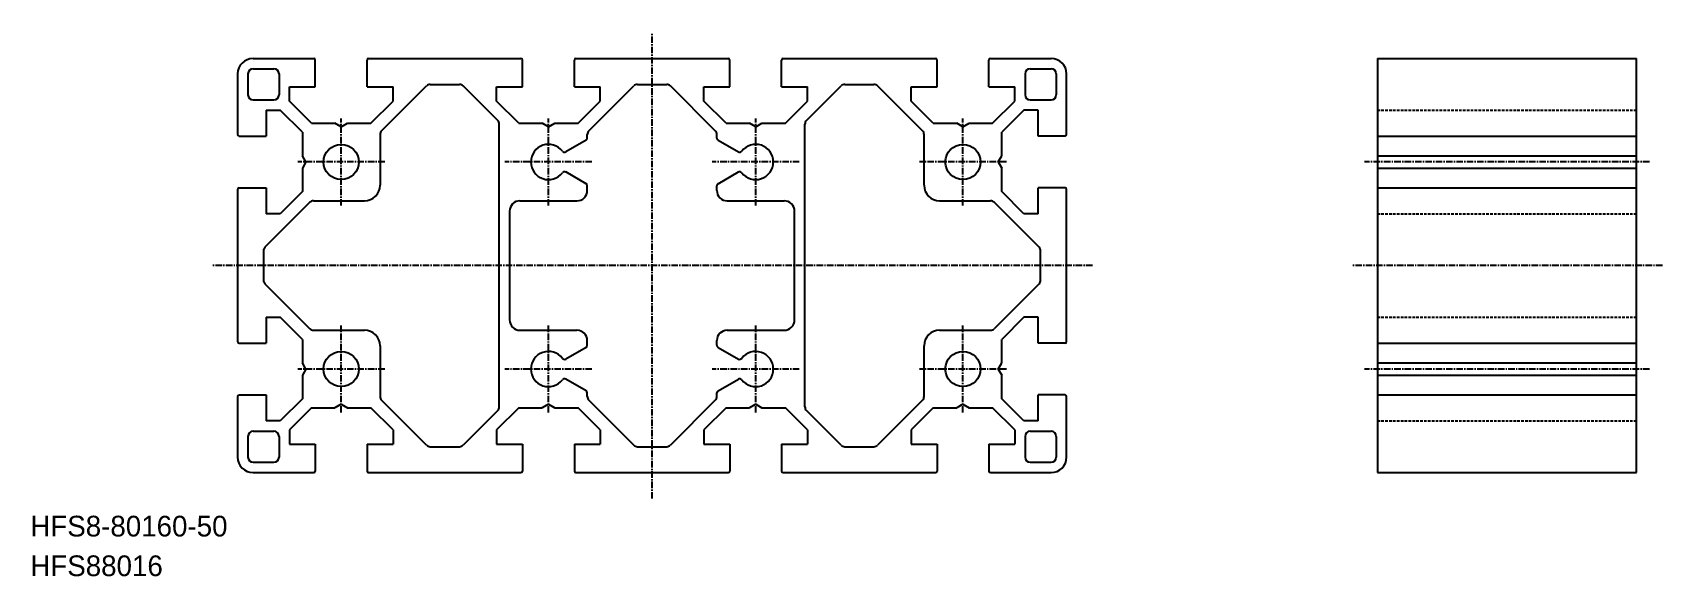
# Model space of a CAD drawing. Extents: x 0 to 315, y 0 to 105.
import ezdxf

# ---------------------------------------------------------------- set-up
doc = ezdxf.new("R2010")
doc.units = 0
doc.linetypes.add('CENTER', pattern=[2, 1.25, -0.25, 0.25, -0.25])
doc.linetypes.add('DASHED', pattern=[0.75, 0.5, -0.25])
doc.layers.get('0').update_dxf_attribs({"linetype": 'CONTINUOUS'})
doc.layers.add('CENTER', color=1, linetype='CENTER')

msp = doc.modelspace()

# ---------------------------------------------------------------- linework, layer by layer
at = {"color": 7, "linetype": 'CONTINUOUS'}
for p, q in [((43, 100), (54.7, 100)), ((43, 100), (54.7, 100)), ((43, 98), (47, 98)), ((43, 98), (47, 98)), ((55, 94.5), (55, 99.7)), ((55, 94.5), (55, 99.7)), ((65, 94.5), (65, 99.7)), ((65, 94.5), (65, 99.7)), ((65.3, 100), (94.7, 100)), ((65.3, 100), (94.7, 100)), ((95, 94.5), (95, 99.7)), ((95, 94.5), (95, 99.7)), ((105, 94.5), (105, 99.7)), ((105, 94.5), (105, 99.7)), ((105.3, 100), (134.7, 100)), ((105.3, 100), (134.7, 100)), ((135, 94.5), (135, 99.7)), ((135, 94.5), (135, 99.7)), ((145, 94.5), (145, 99.7)), ((145, 94.5), (145, 99.7)), ((145.3, 100), (174.7, 100)), ((145.3, 100), (174.7, 100)), ((175, 94.5), (175, 99.7)), ((175, 94.5), (175, 99.7)), ((185, 94.5), (185, 99.7)), ((185, 94.5), (185, 99.7)), ((185.3, 100), (197, 100)), ((185.3, 100), (197, 100)), ((193, 98), (197, 98)), ((193, 98), (197, 98)), ((260, 100), (260, 20)), ((260, 100), (310, 100)), ((310, 20), (310, 100)), ((40, 97), (40, 85.3)), ((40, 97), (40, 85.3)), ((42, 97), (42, 93)), ((42, 97), (42, 93)), ((48, 97), (48, 93)), ((48, 97), (48, 93)), ((50, 94.5), (55, 94.5)), ((50, 91.77), (50, 94.5)), ((50, 94.5), (55, 94.5)), ((50, 91.77), (50, 94.5)), ((65, 94.5), (70, 94.5)), ((65, 94.5), (70, 94.5)), ((67.79, 86.03), (76.47, 94.71)), ((67.79, 86.03), (76.47, 94.71)), ((70, 91.77), (70, 94.5)), ((70, 91.77), (70, 94.5)), ((77.18, 95), (82.82, 95)), ((77.18, 95), (82.82, 95)), ((90.21, 88.03), (83.53, 94.71)), ((90.21, 88.03), (83.53, 94.71)), ((90, 94.5), (95, 94.5)), ((90, 91.77), (90, 94.5)), ((90, 94.5), (95, 94.5)), ((90, 91.77), (90, 94.5)), ((105, 94.5), (110, 94.5)), ((105, 94.5), (110, 94.5)), ((107.79, 86.03), (116.47, 94.71)), ((107.79, 86.03), (116.47, 94.71)), ((110, 91.77), (110, 94.5)), ((110, 91.77), (110, 94.5)), ((117.18, 95), (122.82, 95)), ((117.18, 95), (122.82, 95)), ((132.21, 86.03), (123.53, 94.71)), ((132.21, 86.03), (123.53, 94.71)), ((130, 94.5), (135, 94.5)), ((130, 91.77), (130, 94.5)), ((130, 94.5), (135, 94.5)), ((130, 91.77), (130, 94.5)), ((145, 94.5), (150, 94.5)), ((145, 94.5), (150, 94.5)), ((149.79, 88.03), (156.47, 94.71)), ((149.79, 88.03), (156.47, 94.71)), ((150, 91.77), (150, 94.5)), ((150, 91.77), (150, 94.5)), ((157.18, 95), (162.82, 95)), ((157.18, 95), (162.82, 95)), ((172.21, 86.03), (163.53, 94.71)), ((172.21, 86.03), (163.53, 94.71)), ((170, 94.5), (175, 94.5)), ((170, 91.77), (170, 94.5)), ((170, 94.5), (175, 94.5)), ((170, 91.77), (170, 94.5)), ((185, 94.5), (190, 94.5)), ((185, 94.5), (190, 94.5)), ((190, 91.77), (190, 94.5)), ((190, 91.77), (190, 94.5)), ((192, 97), (192, 93)), ((192, 97), (192, 93)), ((198, 97), (198, 93)), ((198, 97), (198, 93)), ((200, 85.3), (200, 97)), ((200, 85.3), (200, 97)), ((43, 92), (47, 92)), ((43, 92), (47, 92)), ((54.27, 87.5), (50, 91.77)), ((54.27, 87.5), (50, 91.77)), ((65.73, 87.5), (70, 91.77)), ((65.73, 87.5), (70, 91.77)), ((94.27, 87.5), (90, 91.77)), ((94.27, 87.5), (90, 91.77)), ((105.73, 87.5), (110, 91.77)), ((105.73, 87.5), (110, 91.77)), ((134.27, 87.5), (130, 91.77)), ((134.27, 87.5), (130, 91.77)), ((145.73, 87.5), (150, 91.77)), ((145.73, 87.5), (150, 91.77)), ((174.27, 87.5), (170, 91.77)), ((174.27, 87.5), (170, 91.77)), ((185.73, 87.5), (190, 91.77)), ((185.73, 87.5), (190, 91.77)), ((193, 92), (197, 92)), ((193, 92), (197, 92)), ((45.5, 90), (45.5, 85)), ((45.5, 90), (48.23, 90)), ((45.5, 90), (45.5, 85)), ((45.5, 90), (48.23, 90)), ((52.5, 85.73), (48.23, 90)), ((52.5, 85.73), (48.23, 90)), ((191.77, 90), (187.5, 85.73)), ((191.77, 90), (187.5, 85.73)), ((194.5, 90), (191.77, 90)), ((194.5, 90), (191.77, 90)), ((194.5, 85), (194.5, 90)), ((194.5, 85), (194.5, 90)), ((40.3, 85), (45.5, 85)), ((40.3, 85), (45.5, 85)), ((52.5, 85.73), (52.5, 81.21)), ((52.5, 85.73), (52.5, 81.21)), ((54.27, 87.5), (58.79, 87.5)), ((54.27, 87.5), (58.79, 87.5)), ((60, 86.8), (58.79, 87.5)), ((60, 86.8), (58.79, 87.5)), ((60, 86.8), (61.21, 87.5)), ((60, 86.8), (61.21, 87.5)), ((61.21, 87.5), (65.73, 87.5)), ((61.21, 87.5), (65.73, 87.5)), ((67.5, 85.32), (67.5, 75.5)), ((67.5, 85.32), (67.5, 75.5)), ((90.5, 32.68), (90.5, 87.32)), ((90.5, 32.68), (90.5, 87.32)), ((94.27, 87.5), (98.79, 87.5)), ((94.27, 87.5), (98.79, 87.5)), ((100, 86.8), (98.79, 87.5)), ((100, 86.8), (98.79, 87.5)), ((100, 86.8), (101.21, 87.5)), ((100, 86.8), (101.21, 87.5)), ((101.21, 87.5), (105.73, 87.5)), ((101.21, 87.5), (105.73, 87.5)), ((107.5, 84.62), (107.5, 85.32)), ((107.5, 84.62), (107.5, 85.32)), ((132.5, 84.62), (132.5, 85.32)), ((132.5, 84.62), (132.5, 85.32)), ((134.27, 87.5), (138.79, 87.5)), ((134.27, 87.5), (138.79, 87.5)), ((140, 86.8), (138.79, 87.5)), ((140, 86.8), (138.79, 87.5)), ((140, 86.8), (141.21, 87.5)), ((140, 86.8), (141.21, 87.5)), ((141.21, 87.5), (145.73, 87.5)), ((141.21, 87.5), (145.73, 87.5)), ((149.5, 32.68), (149.5, 87.32)), ((149.5, 32.68), (149.5, 87.32)), ((172.5, 75.5), (172.5, 85.32)), ((172.5, 75.5), (172.5, 85.32)), ((174.27, 87.5), (178.79, 87.5)), ((174.27, 87.5), (178.79, 87.5)), ((180, 86.8), (178.79, 87.5)), ((180, 86.8), (178.79, 87.5)), ((180, 86.8), (181.21, 87.5)), ((180, 86.8), (181.21, 87.5)), ((181.21, 87.5), (185.73, 87.5)), ((181.21, 87.5), (185.73, 87.5)), ((187.5, 81.21), (187.5, 85.73)), ((187.5, 81.21), (187.5, 85.73)), ((199.7, 85), (194.5, 85)), ((199.7, 85), (194.5, 85)), ((260, 85), (310, 85)), ((107.25, 84.19), (103.35, 81.93)), ((107.25, 84.19), (103.35, 81.93)), ((132.75, 84.19), (136.65, 81.93)), ((132.75, 84.19), (136.65, 81.93)), ((53.2, 80), (52.5, 81.21)), ((53.2, 80), (52.5, 81.21)), ((53.2, 80), (52.5, 78.79)), ((53.2, 80), (52.5, 78.79)), ((52.5, 78.79), (52.5, 74.27)), ((52.5, 78.79), (52.5, 74.27)), ((186.8, 80), (187.5, 81.21)), ((186.8, 80), (187.5, 81.21)), ((186.8, 80), (187.5, 78.79)), ((186.8, 80), (187.5, 78.79)), ((187.5, 74.27), (187.5, 78.79)), ((187.5, 74.27), (187.5, 78.79)), ((260, 81.21), (310, 81.21)), ((260, 78.79), (310, 78.79)), ((107.25, 75.81), (103.35, 78.07)), ((107.25, 75.81), (103.35, 78.07)), ((132.75, 75.81), (136.65, 78.07)), ((132.75, 75.81), (136.65, 78.07)), ((40, 74.7), (40, 45.3)), ((40, 74.7), (40, 45.3)), ((40.3, 75), (45.5, 75)), ((40.3, 75), (45.5, 75)), ((45.5, 75), (45.5, 70)), ((45.5, 75), (45.5, 70)), ((52.5, 74.27), (48.23, 70)), ((52.5, 74.27), (48.23, 70)), ((54.68, 72.5), (64.5, 72.5)), ((54.68, 72.5), (64.5, 72.5)), ((94.5, 72.5), (105.5, 72.5)), ((94.5, 72.5), (105.5, 72.5)), ((107.5, 74.5), (107.5, 75.38)), ((107.5, 74.5), (107.5, 75.38)), ((132.5, 74.5), (132.5, 75.38)), ((132.5, 74.5), (132.5, 75.38)), ((134.5, 72.5), (145.5, 72.5)), ((134.5, 72.5), (145.5, 72.5)), ((175.5, 72.5), (185.32, 72.5)), ((175.5, 72.5), (185.32, 72.5)), ((191.77, 70), (187.5, 74.27)), ((191.77, 70), (187.5, 74.27)), ((194.5, 70), (194.5, 75)), ((199.7, 75), (194.5, 75)), ((194.5, 70), (194.5, 75)), ((199.7, 75), (194.5, 75)), ((200, 45.3), (200, 74.7)), ((200, 45.3), (200, 74.7)), ((260, 75), (310, 75)), ((53.97, 72.21), (45.29, 63.53)), ((53.97, 72.21), (45.29, 63.53)), ((48.23, 70), (45.5, 70)), ((48.23, 70), (45.5, 70)), ((92.5, 70.5), (92.5, 49.5)), ((92.5, 70.5), (92.5, 49.5)), ((147.5, 49.5), (147.5, 70.5)), ((147.5, 49.5), (147.5, 70.5)), ((194.71, 63.53), (186.03, 72.21)), ((194.71, 63.53), (186.03, 72.21)), ((194.5, 70), (191.77, 70)), ((194.5, 70), (191.77, 70)), ((45, 62.82), (45, 57.18)), ((45, 62.82), (45, 57.18)), ((195, 57.18), (195, 62.82)), ((195, 57.18), (195, 62.82)), ((45.29, 56.47), (53.97, 47.79)), ((45.29, 56.47), (53.97, 47.79)), ((194.71, 56.47), (186.03, 47.79)), ((194.71, 56.47), (186.03, 47.79)), ((45.5, 50), (45.5, 45)), ((45.5, 50), (48.23, 50)), ((45.5, 50), (45.5, 45)), ((45.5, 50), (48.23, 50)), ((52.5, 45.73), (48.23, 50)), ((52.5, 45.73), (48.23, 50)), ((54.68, 47.5), (64.5, 47.5)), ((54.68, 47.5), (64.5, 47.5)), ((94.5, 47.5), (105.5, 47.5)), ((94.5, 47.5), (105.5, 47.5)), ((134.5, 47.5), (145.5, 47.5)), ((134.5, 47.5), (145.5, 47.5)), ((175.5, 47.5), (185.32, 47.5)), ((175.5, 47.5), (185.32, 47.5)), ((191.77, 50), (187.5, 45.73)), ((191.77, 50), (187.5, 45.73)), ((194.5, 50), (191.77, 50)), ((194.5, 50), (191.77, 50)), ((194.5, 45), (194.5, 50)), ((194.5, 45), (194.5, 50)), ((40.3, 45), (45.5, 45)), ((40.3, 45), (45.5, 45)), ((52.5, 45.73), (52.5, 41.21)), ((52.5, 45.73), (52.5, 41.21)), ((67.5, 44.5), (67.5, 34.68)), ((67.5, 44.5), (67.5, 34.68)), ((107.25, 44.19), (103.35, 41.93)), ((107.25, 44.19), (103.35, 41.93)), ((107.5, 44.62), (107.5, 45.5)), ((107.5, 44.62), (107.5, 45.5)), ((132.5, 44.62), (132.5, 45.5)), ((132.5, 44.62), (132.5, 45.5)), ((132.75, 44.19), (136.65, 41.93)), ((132.75, 44.19), (136.65, 41.93)), ((172.5, 34.68), (172.5, 44.5)), ((172.5, 34.68), (172.5, 44.5)), ((187.5, 41.21), (187.5, 45.73)), ((187.5, 41.21), (187.5, 45.73)), ((199.7, 45), (194.5, 45)), ((199.7, 45), (194.5, 45)), ((260, 45), (310, 45)), ((53.2, 40), (52.5, 41.21)), ((53.2, 40), (52.5, 41.21)), ((186.8, 40), (187.5, 41.21)), ((186.8, 40), (187.5, 41.21)), ((260, 41.21), (310, 41.21)), ((53.2, 40), (52.5, 38.79)), ((53.2, 40), (52.5, 38.79)), ((52.5, 38.79), (52.5, 34.27)), ((52.5, 38.79), (52.5, 34.27)), ((107.25, 35.81), (103.35, 38.07)), ((107.25, 35.81), (103.35, 38.07)), ((132.75, 35.81), (136.65, 38.07)), ((132.75, 35.81), (136.65, 38.07)), ((186.8, 40), (187.5, 38.79)), ((186.8, 40), (187.5, 38.79)), ((187.5, 34.27), (187.5, 38.79)), ((187.5, 34.27), (187.5, 38.79)), ((260, 38.79), (310, 38.79)), ((40, 34.7), (40, 23)), ((40, 34.7), (40, 23)), ((40.3, 35), (45.5, 35)), ((40.3, 35), (45.5, 35)), ((45.5, 35), (45.5, 30)), ((45.5, 35), (45.5, 30)), ((107.5, 34.68), (107.5, 35.38)), ((107.5, 34.68), (107.5, 35.38)), ((132.5, 34.68), (132.5, 35.38)), ((132.5, 34.68), (132.5, 35.38)), ((194.5, 30), (194.5, 35)), ((199.7, 35), (194.5, 35)), ((194.5, 30), (194.5, 35)), ((199.7, 35), (194.5, 35)), ((200, 23), (200, 34.7)), ((200, 23), (200, 34.7)), ((260, 35), (310, 35)), ((52.5, 34.27), (48.23, 30)), ((52.5, 34.27), (48.23, 30)), ((54.27, 32.5), (50, 28.23)), ((54.27, 32.5), (50, 28.23)), ((54.27, 32.5), (58.79, 32.5)), ((54.27, 32.5), (58.79, 32.5)), ((60, 33.2), (58.79, 32.5)), ((60, 33.2), (58.79, 32.5)), ((60, 33.2), (61.21, 32.5)), ((60, 33.2), (61.21, 32.5)), ((61.21, 32.5), (65.73, 32.5)), ((61.21, 32.5), (65.73, 32.5)), ((70, 28.23), (65.73, 32.5)), ((70, 28.23), (65.73, 32.5)), ((76.47, 25.29), (67.79, 33.97)), ((76.47, 25.29), (67.79, 33.97)), ((90.21, 31.97), (83.53, 25.29)), ((90.21, 31.97), (83.53, 25.29)), ((94.27, 32.5), (90, 28.23)), ((94.27, 32.5), (90, 28.23)), ((94.27, 32.5), (98.79, 32.5)), ((94.27, 32.5), (98.79, 32.5)), ((100, 33.2), (98.79, 32.5)), ((100, 33.2), (98.79, 32.5)), ((100, 33.2), (101.21, 32.5)), ((100, 33.2), (101.21, 32.5)), ((101.21, 32.5), (105.73, 32.5)), ((101.21, 32.5), (105.73, 32.5)), ((110, 28.23), (105.73, 32.5)), ((110, 28.23), (105.73, 32.5)), ((107.79, 33.97), (116.47, 25.29)), ((107.79, 33.97), (116.47, 25.29)), ((132.21, 33.97), (123.53, 25.29)), ((132.21, 33.97), (123.53, 25.29)), ((134.27, 32.5), (130, 28.23)), ((134.27, 32.5), (130, 28.23)), ((134.27, 32.5), (138.79, 32.5)), ((134.27, 32.5), (138.79, 32.5)), ((140, 33.2), (138.79, 32.5)), ((140, 33.2), (138.79, 32.5)), ((140, 33.2), (141.21, 32.5)), ((140, 33.2), (141.21, 32.5)), ((141.21, 32.5), (145.73, 32.5)), ((141.21, 32.5), (145.73, 32.5)), ((150, 28.23), (145.73, 32.5)), ((150, 28.23), (145.73, 32.5)), ((156.47, 25.29), (149.79, 31.97)), ((156.47, 25.29), (149.79, 31.97)), ((172.21, 33.97), (163.53, 25.29)), ((172.21, 33.97), (163.53, 25.29)), ((174.27, 32.5), (170, 28.23)), ((174.27, 32.5), (170, 28.23)), ((174.27, 32.5), (178.79, 32.5)), ((174.27, 32.5), (178.79, 32.5)), ((180, 33.2), (178.79, 32.5)), ((180, 33.2), (178.79, 32.5)), ((180, 33.2), (181.21, 32.5)), ((180, 33.2), (181.21, 32.5)), ((181.21, 32.5), (185.73, 32.5)), ((181.21, 32.5), (185.73, 32.5)), ((190, 28.23), (185.73, 32.5)), ((190, 28.23), (185.73, 32.5)), ((191.77, 30), (187.5, 34.27)), ((191.77, 30), (187.5, 34.27)), ((48.23, 30), (45.5, 30)), ((48.23, 30), (45.5, 30)), ((194.5, 30), (191.77, 30)), ((194.5, 30), (191.77, 30)), ((42, 27), (42, 23)), ((42, 27), (42, 23)), ((43, 28), (47, 28)), ((43, 28), (47, 28)), ((48, 27), (48, 23)), ((48, 27), (48, 23)), ((50, 28.23), (50, 25.5)), ((50, 28.23), (50, 25.5)), ((50, 25.5), (55, 25.5)), ((50, 25.5), (55, 25.5)), ((55, 25.5), (55, 20.3)), ((55, 25.5), (55, 20.3)), ((65, 25.5), (70, 25.5)), ((65, 25.5), (65, 20.3)), ((65, 25.5), (70, 25.5)), ((65, 25.5), (65, 20.3)), ((70, 28.23), (70, 25.5)), ((70, 28.23), (70, 25.5)), ((90, 28.23), (90, 25.5)), ((90, 28.23), (90, 25.5)), ((90, 25.5), (95, 25.5)), ((90, 25.5), (95, 25.5)), ((95, 25.5), (95, 20.3)), ((95, 25.5), (95, 20.3)), ((105, 25.5), (110, 25.5)), ((105, 25.5), (105, 20.3)), ((105, 25.5), (110, 25.5)), ((105, 25.5), (105, 20.3)), ((110, 28.23), (110, 25.5)), ((110, 28.23), (110, 25.5)), ((130, 28.23), (130, 25.5)), ((130, 28.23), (130, 25.5)), ((130, 25.5), (135, 25.5)), ((130, 25.5), (135, 25.5)), ((135, 25.5), (135, 20.3)), ((135, 25.5), (135, 20.3)), ((145, 25.5), (150, 25.5)), ((145, 25.5), (145, 20.3)), ((145, 25.5), (150, 25.5)), ((145, 25.5), (145, 20.3)), ((150, 28.23), (150, 25.5)), ((150, 28.23), (150, 25.5)), ((170, 28.23), (170, 25.5)), ((170, 28.23), (170, 25.5)), ((170, 25.5), (175, 25.5)), ((170, 25.5), (175, 25.5)), ((175, 25.5), (175, 20.3)), ((175, 25.5), (175, 20.3)), ((185, 25.5), (190, 25.5)), ((185, 25.5), (185, 20.3)), ((185, 25.5), (190, 25.5)), ((185, 25.5), (185, 20.3)), ((190, 28.23), (190, 25.5)), ((190, 28.23), (190, 25.5)), ((192, 27), (192, 23)), ((192, 27), (192, 23)), ((193, 28), (197, 28)), ((193, 28), (197, 28)), ((198, 27), (198, 23)), ((198, 27), (198, 23)), ((77.18, 25), (82.82, 25)), ((77.18, 25), (82.82, 25)), ((117.18, 25), (122.82, 25)), ((117.18, 25), (122.82, 25)), ((157.18, 25), (162.82, 25)), ((157.18, 25), (162.82, 25)), ((43, 22), (47, 22)), ((43, 22), (47, 22)), ((43, 20), (54.7, 20)), ((43, 20), (54.7, 20)), ((65.3, 20), (94.7, 20)), ((65.3, 20), (94.7, 20)), ((105.3, 20), (134.7, 20)), ((105.3, 20), (134.7, 20)), ((145.3, 20), (174.7, 20)), ((145.3, 20), (174.7, 20)), ((185.3, 20), (197, 20)), ((185.3, 20), (197, 20)), ((193, 22), (197, 22)), ((193, 22), (197, 22)), ((260, 20), (310, 20))]:
    msp.add_line(p, q, dxfattribs=at)
at = {"color": 3, "linetype": 'DASHED'}
for p, q in [((260, 90), (310, 90)), ((260, 70), (310, 70)), ((260, 50), (310, 50)), ((260, 30), (310, 30))]:
    msp.add_line(p, q, dxfattribs=at)
at = {"color": 7, "linetype": 'CONTINUOUS'}
for centre in [(60, 80), (60, 80), (180, 80), (180, 80), (60, 40), (60, 40), (180, 40), (180, 40)]:
    msp.add_circle(centre, 3.4, dxfattribs=at)
for centre, radius, start, end in [((43, 97), 3, 90, 180), ((43, 97), 3, 90, 180), ((43, 97), 1, 90, 180), ((43, 97), 1, 90, 180), ((47, 97), 1, 0, 90), ((47, 97), 1, 0, 90), ((54.7, 99.7), 0.3, 0, 90), ((54.7, 99.7), 0.3, 0, 90), ((65.3, 99.7), 0.3, 90, 180), ((65.3, 99.7), 0.3, 90, 180), ((94.7, 99.7), 0.3, 0, 90), ((94.7, 99.7), 0.3, 0, 90), ((105.3, 99.7), 0.3, 90, 180), ((105.3, 99.7), 0.3, 90, 180), ((134.7, 99.7), 0.3, 0, 90), ((134.7, 99.7), 0.3, 0, 90), ((145.3, 99.7), 0.3, 90, 180), ((145.3, 99.7), 0.3, 90, 180), ((174.7, 99.7), 0.3, 0, 90), ((174.7, 99.7), 0.3, 0, 90), ((185.3, 99.7), 0.3, 90, 180), ((185.3, 99.7), 0.3, 90, 180), ((193, 97), 1, 90, 180), ((193, 97), 1, 90, 180), ((197, 97), 3, 360, 90), ((197, 97), 3, 360, 90), ((197, 97), 1, 0, 90), ((197, 97), 1, 0, 90), ((77.18, 94), 1, 90, 135), ((77.18, 94), 1, 90, 135), ((82.82, 94), 1, 45, 90), ((82.82, 94), 1, 45, 90), ((117.18, 94), 1, 90, 135), ((117.18, 94), 1, 90, 135), ((122.82, 94), 1, 45, 90), ((122.82, 94), 1, 45, 90), ((157.18, 94), 1, 90, 135), ((157.18, 94), 1, 90, 135), ((162.82, 94), 1, 45, 90), ((162.82, 94), 1, 45, 90), ((43, 93), 1, 180, 270), ((43, 93), 1, 180, 270), ((47, 93), 1, 270, 0), ((47, 93), 1, 270, 0), ((193, 93), 1, 180, 270), ((193, 93), 1, 180, 270), ((197, 93), 1, 270, 0), ((197, 93), 1, 270, 0), ((40.3, 85.3), 0.3, 180, 270), ((40.3, 85.3), 0.3, 180, 270), ((68.5, 85.32), 1, 135, 180), ((68.5, 85.32), 1, 135, 180), ((89.5, 87.32), 1, 360, 45), ((89.5, 87.32), 1, 360, 45), ((108.5, 85.32), 1, 135, 180), ((108.5, 85.32), 1, 135, 180), ((131.5, 85.32), 1, 0, 45), ((131.5, 85.32), 1, 0, 45), ((150.5, 87.32), 1, 135, 180), ((150.5, 87.32), 1, 135, 180), ((171.5, 85.32), 1, 0, 45), ((171.5, 85.32), 1, 0, 45), ((199.7, 85.3), 0.3, 270, 0), ((199.7, 85.3), 0.3, 270, 0), ((100, 80), 3.4, 37.3656, 322.6348), ((100, 80), 3.4, 37.3656, 322.6348), ((103.1, 82.37), 0.5, 217.3656, 300), ((103.1, 82.37), 0.5, 217.3656, 300), ((107, 84.62), 0.5, 300, 0), ((107, 84.62), 0.5, 300, 0), ((133, 84.62), 0.5, 180, 240), ((133, 84.62), 0.5, 180, 240), ((136.9, 82.37), 0.5, 240, 322.6344), ((136.9, 82.37), 0.5, 240, 322.6344), ((140, 80), 3.4, 217.3652, 142.6344), ((140, 80), 3.4, 217.3652, 142.6344), ((64.5, 75.5), 3, 270, 0), ((64.5, 75.5), 3, 270, 0), ((103.1, 77.63), 0.5, 60, 142.6348), ((103.1, 77.63), 0.5, 60, 142.6348), ((107, 75.38), 0.5, 0, 60), ((107, 75.38), 0.5, 0, 60), ((133, 75.38), 0.5, 120, 180), ((133, 75.38), 0.5, 120, 180), ((136.9, 77.63), 0.5, 37.3652, 120), ((136.9, 77.63), 0.5, 37.3652, 120), ((175.5, 75.5), 3, 180, 270), ((175.5, 75.5), 3, 180, 270), ((40.3, 74.7), 0.3, 90, 180), ((40.3, 74.7), 0.3, 90, 180), ((54.68, 71.5), 1, 90, 135), ((54.68, 71.5), 1, 90, 135), ((94.5, 70.5), 2, 90, 180), ((94.5, 70.5), 2, 90, 180), ((105.5, 74.5), 2, 270, 0), ((105.5, 74.5), 2, 270, 0), ((134.5, 74.5), 2, 180, 270), ((134.5, 74.5), 2, 180, 270), ((145.5, 70.5), 2, 360, 90), ((145.5, 70.5), 2, 360, 90), ((185.32, 71.5), 1, 45, 90), ((185.32, 71.5), 1, 45, 90), ((199.7, 74.7), 0.3, 0, 90), ((199.7, 74.7), 0.3, 0, 90), ((46, 62.82), 1, 135, 180), ((46, 62.82), 1, 135, 180), ((194, 62.82), 1, 360, 45), ((194, 62.82), 1, 360, 45), ((46, 57.18), 1, 180, 225), ((46, 57.18), 1, 180, 225), ((194, 57.18), 1, 315, 0), ((194, 57.18), 1, 315, 0), ((54.68, 48.5), 1, 225, 270), ((54.68, 48.5), 1, 225, 270), ((64.5, 44.5), 3, 0, 90), ((64.5, 44.5), 3, 0, 90), ((94.5, 49.5), 2, 180, 270), ((94.5, 49.5), 2, 180, 270), ((105.5, 45.5), 2, 0, 90), ((105.5, 45.5), 2, 0, 90), ((134.5, 45.5), 2, 90, 180), ((134.5, 45.5), 2, 90, 180), ((145.5, 49.5), 2, 270, 0), ((145.5, 49.5), 2, 270, 0), ((175.5, 44.5), 3, 90, 180), ((175.5, 44.5), 3, 90, 180), ((185.32, 48.5), 1, 270, 315), ((185.32, 48.5), 1, 270, 315), ((40.3, 45.3), 0.3, 180, 270), ((40.3, 45.3), 0.3, 180, 270), ((107, 44.62), 0.5, 300.0001, 0), ((107, 44.62), 0.5, 300.0001, 0), ((133, 44.62), 0.5, 180, 239.9999), ((133, 44.62), 0.5, 180, 239.9999), ((199.7, 45.3), 0.3, 270, 0), ((199.7, 45.3), 0.3, 270, 0), ((100, 40), 3.4, 37.3655, 322.6347), ((100, 40), 3.4, 37.3655, 322.6347), ((103.1, 42.37), 0.5, 217.3655, 300.0001), ((103.1, 42.37), 0.5, 217.3655, 300.0001), ((136.9, 42.37), 0.5, 239.9999, 322.6345), ((136.9, 42.37), 0.5, 239.9999, 322.6345), ((140, 40), 3.4, 217.3653, 142.6345), ((140, 40), 3.4, 217.3653, 142.6345), ((103.1, 37.63), 0.5, 60, 142.6347), ((103.1, 37.63), 0.5, 60, 142.6347), ((136.9, 37.63), 0.5, 37.3653, 120), ((136.9, 37.63), 0.5, 37.3653, 120), ((40.3, 34.7), 0.3, 90, 180), ((40.3, 34.7), 0.3, 90, 180), ((68.5, 34.68), 1, 180, 225), ((68.5, 34.68), 1, 180, 225), ((107, 35.38), 0.5, 360, 60), ((107, 35.38), 0.5, 360, 60), ((108.5, 34.68), 1, 180, 225), ((108.5, 34.68), 1, 180, 225), ((131.5, 34.68), 1, 315, 0), ((131.5, 34.68), 1, 315, 0), ((133, 35.38), 0.5, 120, 180), ((133, 35.38), 0.5, 120, 180), ((171.5, 34.68), 1, 315, 0), ((171.5, 34.68), 1, 315, 0), ((199.7, 34.7), 0.3, 0, 90), ((199.7, 34.7), 0.3, 0, 90), ((89.5, 32.68), 1, 315, 0), ((89.5, 32.68), 1, 315, 0), ((150.5, 32.68), 1, 180, 225), ((150.5, 32.68), 1, 180, 225), ((43, 27), 1, 90, 180), ((43, 27), 1, 90, 180), ((47, 27), 1, 0, 90), ((47, 27), 1, 0, 90), ((77.18, 26), 1, 225, 270), ((77.18, 26), 1, 225, 270), ((82.82, 26), 1, 270, 315), ((82.82, 26), 1, 270, 315), ((117.18, 26), 1, 225, 270), ((117.18, 26), 1, 225, 270), ((122.82, 26), 1, 270, 315), ((122.82, 26), 1, 270, 315), ((157.18, 26), 1, 225, 270), ((157.18, 26), 1, 225, 270), ((162.82, 26), 1, 270, 315), ((162.82, 26), 1, 270, 315), ((193, 27), 1, 90, 180), ((193, 27), 1, 90, 180), ((197, 27), 1, 0, 90), ((197, 27), 1, 0, 90), ((43, 23), 3, 180, 270), ((43, 23), 3, 180, 270), ((43, 23), 1, 180, 270), ((43, 23), 1, 180, 270), ((47, 23), 1, 270, 0), ((47, 23), 1, 270, 0), ((193, 23), 1, 180, 270), ((193, 23), 1, 180, 270), ((197, 23), 3, 270, 0), ((197, 23), 1, 270, 0), ((197, 23), 3, 270, 0), ((197, 23), 1, 270, 0), ((54.7, 20.3), 0.3, 270, 0), ((54.7, 20.3), 0.3, 270, 0), ((65.3, 20.3), 0.3, 180, 270), ((65.3, 20.3), 0.3, 180, 270), ((94.7, 20.3), 0.3, 270, 0), ((94.7, 20.3), 0.3, 270, 0), ((105.3, 20.3), 0.3, 180, 270), ((105.3, 20.3), 0.3, 180, 270), ((134.7, 20.3), 0.3, 270, 0), ((134.7, 20.3), 0.3, 270, 0), ((145.3, 20.3), 0.3, 180, 270), ((145.3, 20.3), 0.3, 180, 270), ((174.7, 20.3), 0.3, 270, 0), ((174.7, 20.3), 0.3, 270, 0), ((185.3, 20.3), 0.3, 180, 270), ((185.3, 20.3), 0.3, 180, 270)]:
    msp.add_arc(centre, radius, start, end, dxfattribs=at)
at = {"layer": 'CENTER', "color": 1, "linetype": 'CENTER'}
for p, q in [((120, 15), (120, 105)), ((120, 15), (120, 105)), ((60, 71.6), (60, 88.4)), ((60, 71.6), (60, 88.4)), ((100, 71.6), (100, 88.4)), ((100, 71.6), (100, 88.4)), ((140, 71.6), (140, 88.4)), ((140, 71.6), (140, 88.4)), ((180, 71.6), (180, 88.4)), ((180, 71.6), (180, 88.4)), ((68.4, 80), (51.6, 80)), ((68.4, 80), (51.6, 80)), ((108.4, 80), (91.6, 80)), ((108.4, 80), (91.6, 80)), ((148.4, 80), (131.6, 80)), ((148.4, 80), (131.6, 80)), ((188.4, 80), (171.6, 80)), ((188.4, 80), (171.6, 80)), ((312.5, 80), (257.5, 80)), ((205, 60), (35, 60)), ((205, 60), (35, 60)), ((315, 60), (255, 60)), ((60, 31.6), (60, 48.4)), ((60, 31.6), (60, 48.4)), ((100, 31.6), (100, 48.4)), ((100, 31.6), (100, 48.4)), ((140, 31.6), (140, 48.4)), ((140, 31.6), (140, 48.4)), ((180, 31.6), (180, 48.4)), ((180, 31.6), (180, 48.4)), ((68.4, 40), (51.6, 40)), ((68.4, 40), (51.6, 40)), ((108.4, 40), (91.6, 40)), ((108.4, 40), (91.6, 40)), ((148.4, 40), (131.6, 40)), ((148.4, 40), (131.6, 40)), ((188.4, 40), (171.6, 40)), ((188.4, 40), (171.6, 40)), ((312.5, 40), (257.5, 40))]:
    msp.add_line(p, q, dxfattribs=at)

# ---------------------------------------------------------------- texts
at = {"color": 7, "linetype": 'CONTINUOUS'}
for s, p in [('HFS8-80160-50', (0, 7.66)), ('HFS88016', (0, 0))]:
    msp.add_text(s, height=4, dxfattribs=at).set_placement(p)

doc.saveas('drawing.dxf')
